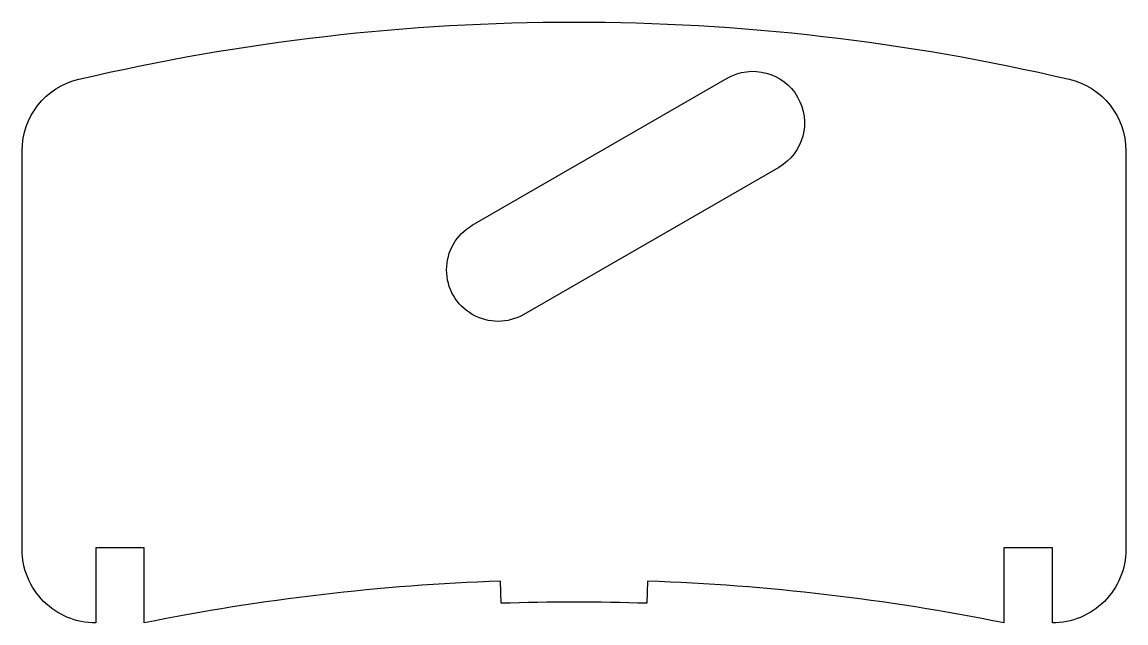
# Model space of a CAD drawing. Extents: x -75 to 75, y -45 to 37.
import ezdxf

# ---------------------------------------------------------------- set-up
doc = ezdxf.new("R2010")
doc.units = 0

msp = doc.modelspace()

# ---------------------------------------------------------------- linework, layer by layer
at = {"layer": '1'}
for points in [[(75, 19.18), (75, -35, -0.414214), (65, -45), (65, -34.8), (58.4, -34.8), (58.4, -45, 0.041368), (10, -39.33), (9.9, -42.33, 0.016954), (-9.9, -42.33), (-10, -39.33, 0.041368), (-58.4, -45), (-58.4, -34.8), (-65, -34.8), (-65, -45, -0.414214), (-75, -35), (-75, 19.18, -0.348318), (-67.28, 28.92, -0.115558), (67.28, 28.92, -0.348318)], [(27.82, 16.94), (-6.82, -3.06, -1), (-13.82, 9.06), (20.82, 29.06, -1)]]:
    msp.add_lwpolyline(points, format="xyb", close=True, dxfattribs=at)

doc.saveas('drawing.dxf')
